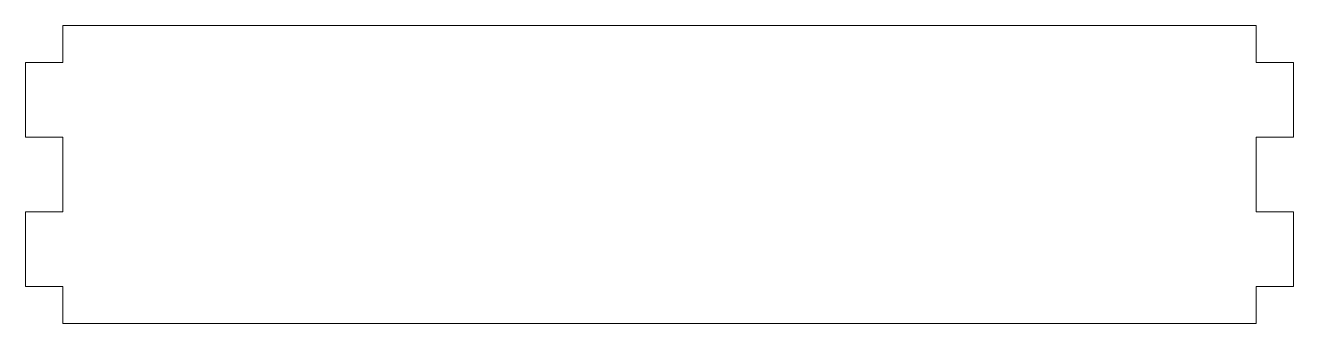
# Model space of a CAD drawing. Header units: millimetres. Extents: x -42.5 to 42.5, y 0 to 20.
import ezdxf

# ---------------------------------------------------------------- set-up
doc = ezdxf.new("R2010")
doc.units = ezdxf.units.MM

msp = doc.modelspace()

# ---------------------------------------------------------------- linework, layer by layer
at = {"color": 7, "linetype": 'Continuous', "lineweight": 15}
for p, q in [((40, 20), (-40, 20)), ((-40, 20), (-40, 17.5)), ((40, 17.5), (40, 20)), ((-40, 17.5), (-42.5, 17.5)), ((-42.5, 17.5), (-42.5, 12.5)), ((42.5, 17.5), (40, 17.5)), ((42.5, 12.5), (42.5, 17.5)), ((-42.5, 12.5), (-40, 12.5)), ((-40, 12.5), (-40, 7.5)), ((40, 7.5), (40, 12.5)), ((40, 12.5), (42.5, 12.5)), ((-40, 7.5), (-42.5, 7.5)), ((-42.5, 7.5), (-42.5, 2.5)), ((42.5, 7.5), (40, 7.5)), ((42.5, 2.5), (42.5, 7.5)), ((-42.5, 2.5), (-40, 2.5)), ((-40, 2.5), (-40, 0)), ((40, 0), (40, 2.5)), ((40, 2.5), (42.5, 2.5)), ((-40, 0), (40, 0))]:
    msp.add_line(p, q, dxfattribs=at)

doc.saveas('drawing.dxf')
